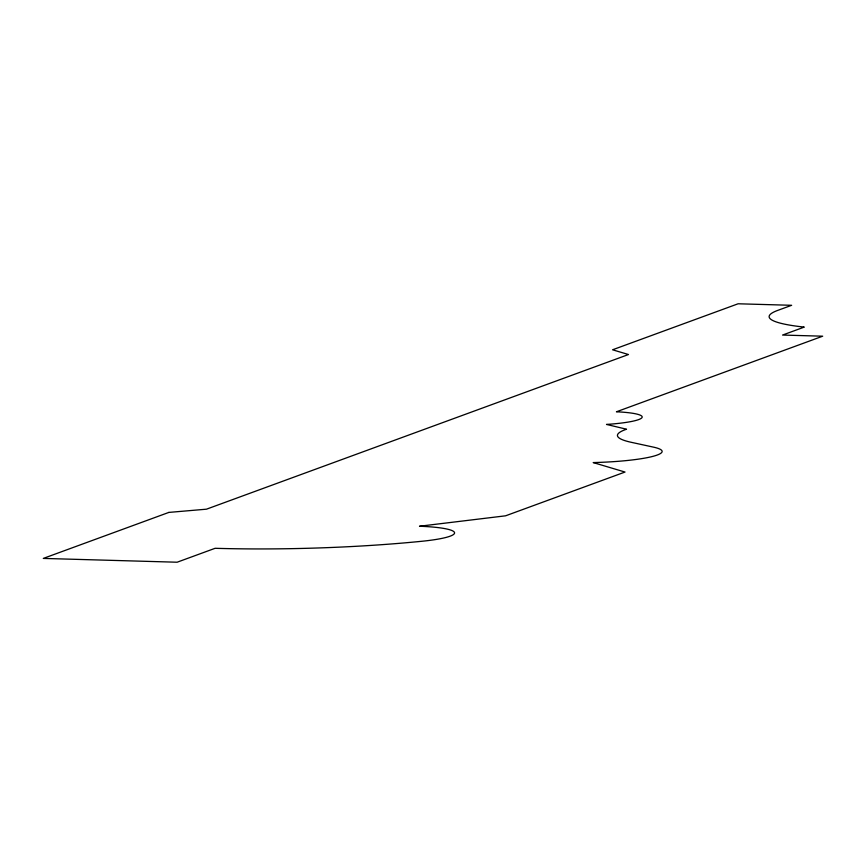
<?xml version="1.0" encoding="UTF-8"?>
<svg xmlns="http://www.w3.org/2000/svg" width="866" height="866" viewBox="0 0 866 866"><rect width="100%" height="100%" fill="white"/><g stroke="black" fill="none" stroke-linecap="round" stroke-linejoin="round"><path stroke-width="1.3" d="M168.848 512.412L43.3 558.418L177.119 562.218L215.114 548.297A244.125 33.557 -1.6 0 0 421.645 541.293A61.508 8.454 -1.6 0 0 454.553 532.742A61.508 8.454 -1.6 0 0 419.501 526.236L505.592 515.811L625.014 472.046L593.199 462.574A67.267 9.245 -1.6 0 0 652.488 456.469A67.267 9.245 -1.6 0 0 653.484 447.137L631.271 442.31A107.849 14.819 -1.6 0 1 626.529 429.222L606.514 424.427A48.756 6.701 -1.6 0 0 641.89 417.737A48.756 6.701 -1.6 0 0 616.43 411.783L822.7 336.192L782.55 335.055L804.265 327.088A115.568 15.88 -1.6 0 1 777.614 310.439L791.643 305.297L738.113 303.782L612.565 349.788L628.467 354.53L206.476 509.186L168.848 512.412"/></g></svg>
